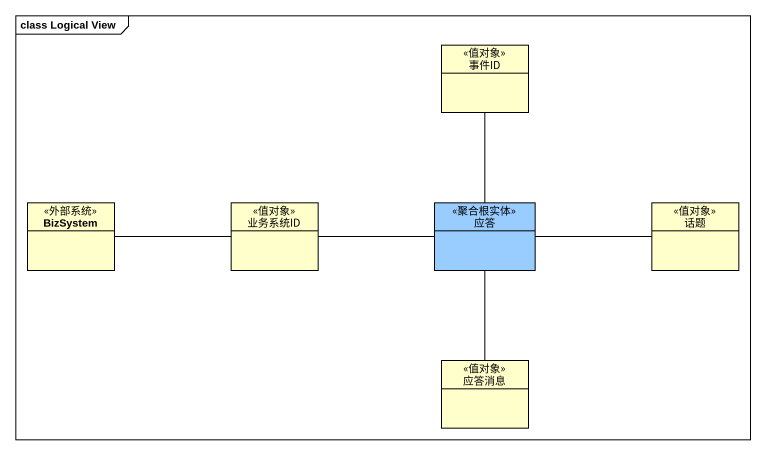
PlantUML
@startuml
mainframe class Logical View
hide circle
hide empty members
class 事件ID <<值对象>>
class BizSystem <<外部系统>>
class 业务系统ID <<值对象>>
class 应答 <<聚合根实体>> #99CCFF
class 话题 <<值对象>>
class 应答消息 <<值对象>>
BizSystem -right- 业务系统ID
业务系统ID -right- 应答
应答 -up- 事件ID
应答 -right- 话题
应答 -- 应答消息
@enduml
